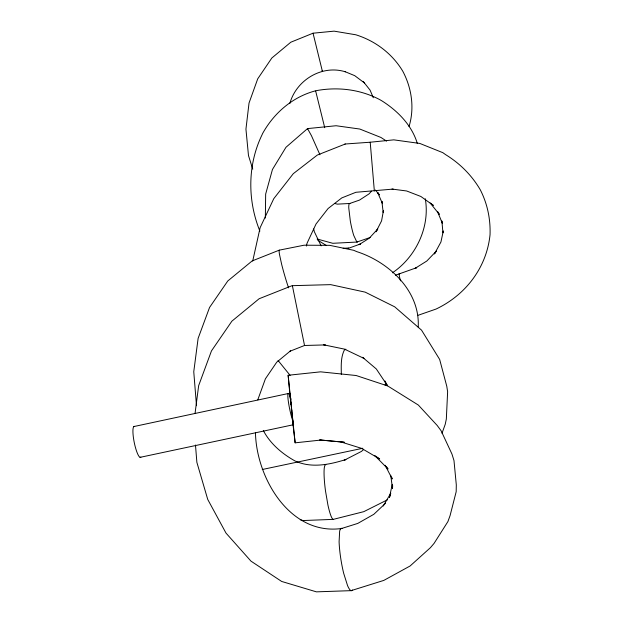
<?xml version="1.0" encoding="UTF-8"?>
<svg xmlns="http://www.w3.org/2000/svg" width="623" height="623" viewBox="0 0 623 623"><rect width="100%" height="100%" fill="white"/><g stroke="black" fill="none" stroke-linecap="round" stroke-linejoin="round"><path stroke-width="0.93" d="M292.358 285.677L330.681 284.641L365.179 292.14L394.702 306.828L421.545 330.151L439.651 359.416L446.784 386.291L447.625 391.758L446.333 419.045L445.227 424.318L442.011 433.258M265.343 218.058L265.663 194.072L272.461 169.456L285.98 147.277L307.536 128.595L336.101 125.737L359.821 129.047L380.926 137.457L386.579 141.117M252.704 261.076L260.134 227.652L273.762 198.69L293.285 173.685L317.294 155.072L345.306 143.999M418.204 327.013C420.229 290.957 388.814 261.917 356.815 251.645L353.646 250.29L329.715 245.337L304.032 245.213L279.314 250.142L252.144 260.936L227.784 280.973L209.554 307.466L198.122 338.359L193.761 371.721L196.494 405.705M392.654 485.574L392.513 488.471L390.714 475.185M195.03 413.555L198.659 385.629L211.462 350.913L231.881 321.172L259.145 298.736L292.358 285.568L304.53 345.485L290.061 351.201L290.427 350.905L276.729 362.189L265.406 378.815L257.79 399.826M383.449 210.839L383.192 212.412L381.891 201.595M383.48 210.379L381.58 220.854L376.019 231.787L377.772 228.968L369.314 238.134L359.082 244.675L360.522 243.936L347.946 248.499M409.031 126.539C414.684 108.114 411.741 88.131 402.801 71.248C392.256 53.648 375.35 40.869 355.834 34.787L334.099 31.15L313.042 33.206L290.801 42.216L271.83 58.009L257.72 78.833L249.029 103.052L245.945 129.132L248.484 155.579L252.759 169.152M443.303 231.094L442.945 232.831L441.886 220.924M443.249 231.188L440.936 241.997L434.441 253.943L436.466 250.968L426.794 261.037L415.222 268.272L416.748 267.656L395.441 275.218M392.233 484.484L389.43 497.481L390.434 494.942M306.407 246.046L307.053 243.227L316.048 223.976L328.072 208.549L341.786 197.912L355.904 192.281L393.152 189.096M307.419 129.078L307.536 128.595L311.461 135.713L319.934 154.753M289.827 103.527C296.19 80.203 321.811 64.449 345.376 71.801M383.223 506.016L390.831 493.167M195.482 445.024L196.868 462.328L207.739 499.444L226.001 533.086L250.983 561.144L281.666 581.454L316.398 591.85L351.092 590.651L383.815 580.402L410.105 565.988L430.431 547.672L434.075 543.381L447.906 521.591L450.086 515.579L456.176 491.734L456.309 484.951L453.988 460.576L451.948 454.035L441.107 430.773L437.19 425.462L418.329 405.043L387.716 385.956L356.154 375.521L320.596 371.838L288.138 375.272L290.271 398.704M371.479 191.199L369.057 193.87L359.533 200.076L349.246 203.659M385.621 503.189L373.823 514.31L357.773 523.413L340.633 528.795M363.575 449.58L361.441 451.418L344.161 460.288L345.874 459.509C329.45 464.68 311.43 468.426 295.053 460.981C282.141 453.793 270.304 443.778 263.342 430.563M384.913 384.897L386.439 383.83M392.412 272.804C415.868 257.042 430.259 226.951 425.275 198.745M325.845 464.641L324.926 465.21L324.318 467.616A27.357 3.746 81.9 0 0 325.494 490.924L327.908 504.934A28.152 3.855 81.9 0 0 333.243 519.372M345.827 349.168L344.324 350.095C340.602 357.532 341.24 366.269 341.326 374.361M399.234 273.684L399.756 273.411M387.506 499.778L363.793 511.662L333.243 519.38L303.051 520.54L300.255 519.714M370.148 237.495L356.862 242.059L332.791 243.297L317.13 239.006M418.072 315.3L435.991 309.078C465.615 295.068 486.703 267.586 490.044 234.7C490.574 219.008 487.459 203.947 480.356 189.922C471.845 175.343 460 163.491 445.64 154.66L442.828 152.674L419.879 143.461L393.822 139.856L370.21 142.223L374.353 191.012M133.82 426.56L288.114 393.557M140.082 457.344L293.643 424.684M262.236 469.508L362.843 448.256M292.639 421.506L295.146 442.828L320.962 440.048L344.332 442.244L319.669 439.947L320.962 440.048M370.21 142.223L344.916 144.03M343.141 248.289L348.685 248.001M304.53 345.485L325.292 344.916L323.68 344.823L344.527 349.129L363.972 358.404L362.625 357.298M391.984 189.057L406.648 190.981L420.868 196.479L433.351 205.411L430.127 202.958L439.301 214.328L437.977 212.046M334.598 203.41L337.292 204.142L349.916 203.472A18.869 2.617 79 0 0 348.763 207.856L350.328 221.103A20.177 2.796 79 0 0 353.7 235.33L356.862 242.059A18.861 2.617 79 0 0 357.516 241.771M340.96 441.948L361.574 448.358L379.672 458.964L374.75 455.538L388.043 469.018L386.439 466.682M344.636 71.505L354.721 75.663L364.51 82.984M317.761 240.182L326.499 245.594M362.75 357.454L376.315 368.964L387.506 385.762L384.959 380.965L386.338 385.614M375.319 189.992L379.407 194.898L377.787 192.499M278.06 360.476L290.131 375.389M363.232 81.465L370.101 90.164L373.294 97.756M293.199 424.559L289.991 393.362L290.489 399.335M385.17 465.28L392.186 478.939L391.719 477.288M321.125 245.867L314.327 231.678L313.696 228.945M377.624 192.562L382.522 203.698L382.016 201.354M437.455 211.399L442.447 223.548L442.159 221.765M417.278 143.298C411.772 125.176 397.832 111.019 382.187 101.043L379.866 99.68C360.149 89.26 337.44 86.605 315.643 90.779C292.569 96.877 273.902 113.012 262.485 133.735L262.197 134.49C247.479 164.597 247.362 200.217 259.877 231.094M293.067 421.607L292.117 418.796A15.918 1.885 78.2 0 1 287.966 398.198A15.918 1.885 78.2 0 1 290.139 396.462L291.081 399.273M313.042 33.206L322.348 71.139L322.177 70.563M324.723 127.699L315.69 91.129M288.138 375.272L295.146 442.828M292.802 421.327L293.044 423.43M292.086 414.825L292.374 417.496M291.946 414.926L292.14 416.803M291.408 408.423L291.665 410.869M291.291 408.68L291.564 411.297M290.84 402.855L291.003 404.428M290.653 402.45L290.84 404.319M255.461 432.876C256.474 478.137 290.092 535.99 342.019 528.436A30.916 5.412 80.7 0 0 339.644 531.263L339.099 541.753A31.905 5.584 80.7 0 0 343.67 573.269L347.533 585.542A30.932 5.42 80.7 0 0 352.439 590.043M400.511 280.856A23.464 2.282 69.3 0 1 399.234 273.684M140.876 457.15A15.824 3.138 78.5 0 1 134.249 442.494A15.824 3.138 78.5 0 1 134.63 426.436M288.558 287.849A26.618 2.056 73.6 0 1 281.658 264.37L279.462 254.316A27.287 2.103 73.6 0 1 279.314 250.142"/></g></svg>
